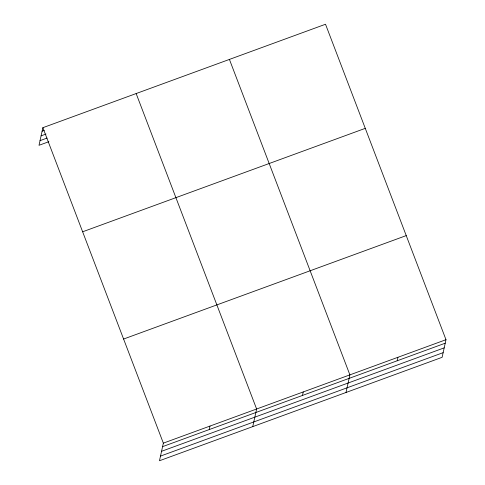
<?xml version="1.0" encoding="UTF-8"?>
<svg xmlns="http://www.w3.org/2000/svg" width="485" height="485" viewBox="0 0 485 485"><rect width="100%" height="100%" fill="white"/><g stroke="black" fill="none" stroke-linecap="round" stroke-linejoin="round"><path stroke-width="0.73" d="M42.88 127.688L163.348 443.138L159.48 460.75L442.12 357.312L445.988 339.7L325.52 24.25L42.88 127.688L39.012 145.3L48.9 141.681M209.217 429.577L209.987 426.072M252.752 426.618L256.62 409.007L136.152 93.556M302.488 395.439L303.258 391.941M346.017 392.48L349.891 374.869L229.423 59.419M397.173 360.791L397.942 357.287M42.11 131.192L44.232 130.416M41.092 135.849L46.033 134.036M40.037 140.644L47.1 138.055M82.638 231.788L365.278 128.349M123.596 339.039L406.236 235.601M163.348 443.138L445.988 339.7M162.578 446.643L445.218 343.204M161.553 451.299L444.193 347.86M160.499 456.094L443.138 352.656"/></g></svg>
